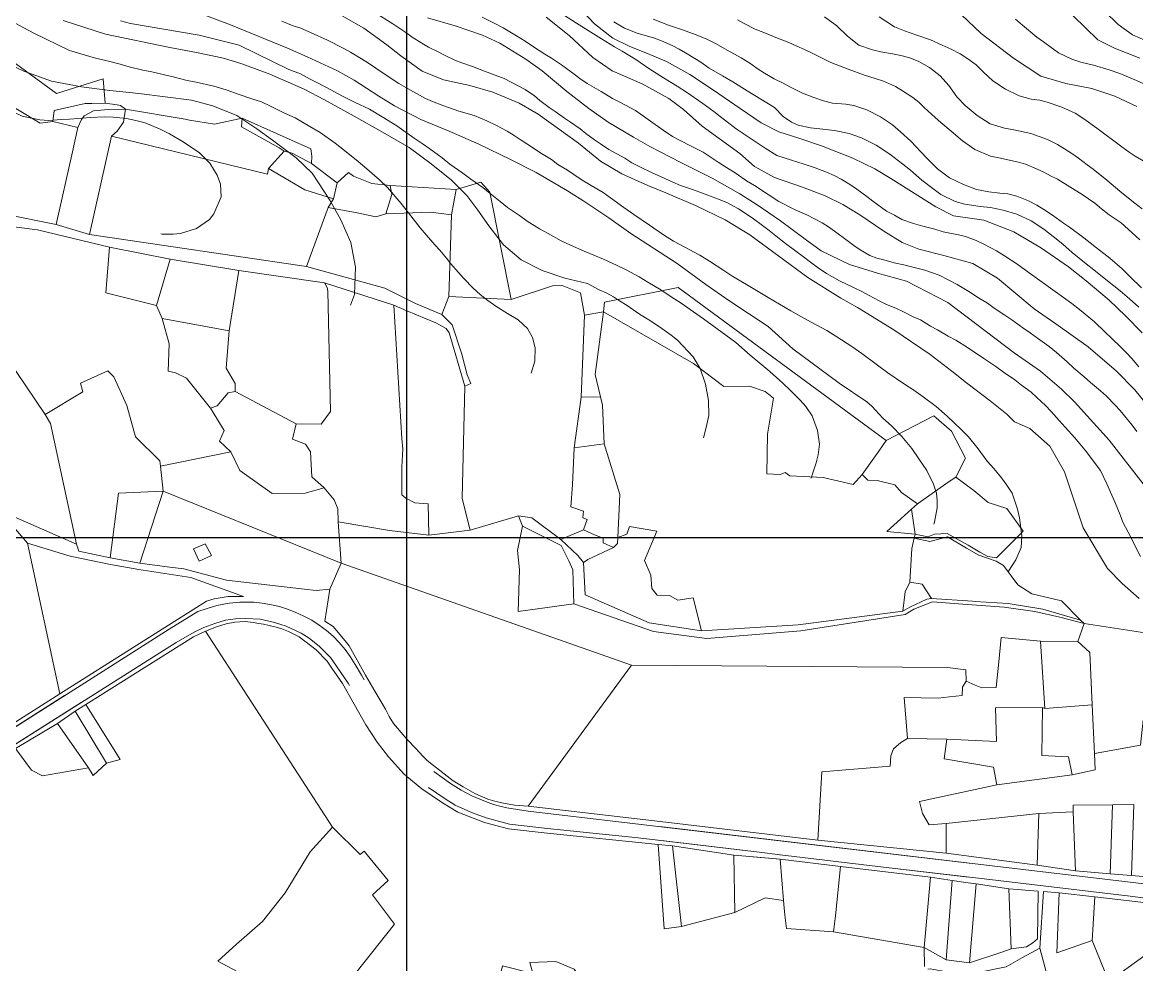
# Model space of a CAD drawing. Header units: metres. Extents: x 548946 to 557077, y 1838800 to 1845419.
# Drawn here: x 552785 to 553408, y 1839761 to 1840288 of the extents above; entities that cross this region are included whole.
import ezdxf

# ---------------------------------------------------------------- set-up
doc = ezdxf.new("R2010")
doc.units = ezdxf.units.M
doc.header["$LTSCALE"] = 28
for name, color, linetype, lineweight in [('1', 7, 'Continuous', 13), ('10', 7, 'Continuous', 13), ('2', 7, 'Continuous', 13), ('22', 7, 'Continuous', 13), ('60', 7, 'Continuous', 25)]:
    doc.layers.add(name, color=color, linetype=linetype, lineweight=lineweight)

msp = doc.modelspace()

# ---------------------------------------------------------------- linework, layer by layer
at = {"layer": '1'}
for points in [[(553242.2, 1840143.03), (553234.44, 1840147.37), (553229.79, 1840150.63), (553226.25, 1840153.23), (553220.86, 1840157.32), (553217.32, 1840159.92), (553211.64, 1840164.24), (553207.96, 1840166.96), (553202.4, 1840171.42), (553198.72, 1840174.13), (553193.61, 1840177.99), (553190.1, 1840180.34), (553185.34, 1840183.45), (553178.83, 1840187.03), (553173.52, 1840189.17), (553169.72, 1840190.58), (553163.62, 1840192.9), (553159.56, 1840194.27), (553152.94, 1840196.53), (553148.58, 1840198.39), (553141.73, 1840201.54), (553137.07, 1840203.63), (553130.08, 1840206.89), (553125.66, 1840209.26), (553121.86, 1840211.84), (553112.87, 1840216.7), (553108.11, 1840219.82), (553104.74, 1840222.05), (553100.06, 1840225.56), (553096.78, 1840228.19), (553091.42, 1840232.02), (553088.05, 1840234.25), (553082.83, 1840237.97), (553079.46, 1840240.2), (553074.36, 1840244.06), (553071.22, 1840246.58), (553066.14, 1840250.18), (553062.14, 1840252.21), (553054.41, 1840256.3), (553047.76, 1840258.82), (553043.42, 1840260.42), (553036.63, 1840263.06), (553030.69, 1840265), (553026.75, 1840266.52), (553021.39, 1840269.18), (553017.39, 1840271.21), (553012.03, 1840273.87), (553008.4, 1840276.07), (553002.84, 1840279.36), (552999.3, 1840281.97), (552992.14, 1840286.77), (552982.64, 1840292.75)], [(553410.95, 1840114.31), (553401.63, 1840123.67), (553392.53, 1840132.53), (553379.54, 1840143.24), (553369.67, 1840151.13), (553354.59, 1840161.61), (553339.2, 1840170.69), (553322.41, 1840177.25), (553305.4, 1840179.55), (553295.64, 1840184.55), (553270.42, 1840200.53), (553261.55, 1840205.77), (553249.21, 1840211.91), (553231.75, 1840218.65), (553218.96, 1840223.05), (553207.81, 1840226.61), (553198.06, 1840231.61), (553186.17, 1840239.49), (553171.42, 1840249.9), (553158.03, 1840258.51), (553145.03, 1840265.88), (553135.79, 1840269.77), (553124.27, 1840274.32), (553115.09, 1840278.87), (553104.74, 1840286.92), (553095.19, 1840297.12)], [(553389.99, 1840293.78), (553397.55, 1840286.55), (553405.59, 1840280.8), (553414.07, 1840277.05), (553418.95, 1840275.25), (553424.14, 1840272.96), (553431.33, 1840269.07), (553438.13, 1840265.26)], [(552968.54, 1840129.64), (552970.62, 1840135.64), (552971.24, 1840151), (552968.68, 1840164.7), (552963, 1840177.41), (552956.86, 1840188.39), (552947.02, 1840203.49), (552938.03, 1840212.07), (552924.9, 1840221.88), (552916.03, 1840228.28), (552904.85, 1840235.59), (552891.54, 1840241.1), (552879.54, 1840244.18), (552850.12, 1840247.9), (552833.99, 1840249.61), (552818.1, 1840251.6), (552801.41, 1840254.92), (552785.91, 1840260.33), (552772.38, 1840266.72), (552761.77, 1840274.74), (552752.25, 1840283.53), (552743.38, 1840289.93)], [(552775.74, 1840290.11), (552791.48, 1840281.57), (552811.42, 1840271.89), (552825.95, 1840267.69), (552831.69, 1840266.37), (552839.71, 1840264.39), (552844.82, 1840262.87), (552852.44, 1840260.98), (552857.35, 1840260.09), (552864.57, 1840258.28), (552869.37, 1840257.25), (552877.13, 1840255.25), (552882.19, 1840254.24), (552892.06, 1840251.95), (552898.91, 1840249.97), (552906.22, 1840247.39), (552913.38, 1840244.93), (552918.64, 1840243.3), (552923.72, 1840240.87), (552931.56, 1840236.92)], [(552807.91, 1840288.7), (552831.55, 1840281.11), (552867.48, 1840273.69), (552882.44, 1840270.82), (552897.42, 1840267.69), (552907.75, 1840264.56), (552923.41, 1840258.79), (552942.6, 1840250.43), (552953.89, 1840244.43), (552970.58, 1840235.28), (552986.34, 1840226.4), (553001.15, 1840217.82), (553013.58, 1840208.58), (553024.81, 1840199.59), (553033.54, 1840190.98), (553039.62, 1840182.84), (553045.79, 1840173.94), (553053.95, 1840163.45), (553063.82, 1840155.09), (553075.51, 1840149.01), (553088.27, 1840144.86), (553100.92, 1840141.82), (553107.46, 1840138.33)], [(553294.48, 1840007.32), (553294.86, 1840008.5), (553296.32, 1840016.46), (553296.39, 1840020.63), (553295.93, 1840024.74), (553294.34, 1840029.77), (553290.52, 1840037.28), (553286.16, 1840043.82), (553282.14, 1840049.62), (553276.58, 1840056.42), (553270.73, 1840062.28), (553265.97, 1840066.57), (553259.85, 1840073.35), (553256.97, 1840075.65), (553241.56, 1840086.11), (553215.71, 1840105.39), (553201.89, 1840117.84), (553179.94, 1840132.37), (553167.03, 1840141.3), (553150.97, 1840152.99), (553125.15, 1840169.68), (553112.89, 1840178.55), (553098.91, 1840187.88), (553089.72, 1840193.59), (553072.26, 1840203.83), (553057.85, 1840211.16), (553040.19, 1840219.69), (553023.58, 1840226.92), (553007.83, 1840233.46), (552992.99, 1840241.13), (552984.37, 1840246.39), (552970.56, 1840255.35), (552961.17, 1840260.53), (552944.23, 1840268.49), (552933.19, 1840273.35), (552901.32, 1840286.26), (552887.93, 1840291.38)], [(552930.07, 1840288.26), (552936.46, 1840285.71), (552940.77, 1840284.36), (552946.51, 1840281.87), (552955.67, 1840277.81), (552964.78, 1840273.09), (552968.51, 1840271.03)], [(553312.64, 1840086.37), (553304.54, 1840092.85), (553292.37, 1840102.12), (553272.18, 1840115.94), (553251.88, 1840128.45), (553242.5, 1840133.62), (553223.99, 1840145.17), (553191.68, 1840168.91), (553177.92, 1840177.36), (553161.23, 1840185.35), (553144.77, 1840192.45), (553134.59, 1840196.63), (553120.15, 1840203.06), (553108.09, 1840210.14), (553095.84, 1840220.18), (553073.32, 1840236.33), (553062.65, 1840242.53), (553047.98, 1840248.67), (553035.13, 1840252.42), (553020.4, 1840255.58), (553008.6, 1840260.35), (552996.63, 1840269), (552988.7, 1840275.11), (552975.87, 1840284.44), (552963.42, 1840291.6)], [(553042.05, 1840290.57), (553048.79, 1840287.28), (553053.75, 1840284.71), (553061.29, 1840280.08), (553066.02, 1840277.22), (553070.79, 1840274.1), (553077.09, 1840269.98), (553080.86, 1840267.67), (553086.34, 1840263.98), (553093.41, 1840258.78), (553096.67, 1840256.4), (553100.75, 1840253.6), (553108.54, 1840249), (553114.82, 1840245.14), (553119.07, 1840243.13), (553127.66, 1840238.36), (553143.29, 1840227.46), (553148.37, 1840223.86), (553158.16, 1840218.83)], [(553077.79, 1840290.53), (553090.58, 1840280.29), (553103.86, 1840268.04), (553114.66, 1840260.56), (553131.53, 1840253.37), (553146.42, 1840245.18), (553154.5, 1840238.95), (553164.99, 1840229.62), (553186.12, 1840214.35), (553194.16, 1840207.22), (553205.34, 1840201.07), (553220.98, 1840195.56), (553233.69, 1840190.75), (553243.67, 1840186.03), (553253.14, 1840180.09), (553266.58, 1840170.96), (553276.74, 1840164.71), (553286.09, 1840160.96), (553300.08, 1840157.46), (553316.26, 1840152.91), (553329.99, 1840144.86), (553350.6, 1840127.69), (553362.63, 1840119.33), (553380.81, 1840106.38), (553396.6, 1840092.8), (553406.73, 1840082.47), (553417.75, 1840068.89)], [(553409.12, 1840095.21), (553405.1, 1840099.84), (553402.14, 1840103.15), (553398.94, 1840106.18), (553393.83, 1840111.21), (553390.21, 1840114.59), (553384.25, 1840120.3), (553375.95, 1840127.19), (553371.67, 1840130.62), (553362.22, 1840137.26), (553352.47, 1840144.37), (553347.67, 1840147.75), (553340.88, 1840152.72), (553334.01, 1840157.3), (553329.41, 1840160.04), (553322.36, 1840163.82), (553318.11, 1840165.82), (553312.15, 1840168.03), (553308.26, 1840169.03), (553299.76, 1840170.69), (553295.05, 1840172.13), (553288.23, 1840173.85), (553283.12, 1840175.36), (553276.64, 1840177.51), (553272.47, 1840179.91), (553268.05, 1840182.29), (553260.29, 1840187.81), (553257.01, 1840190.44), (553251.36, 1840194.5), (553247.96, 1840196.98), (553242.68, 1840200.04), (553238.8, 1840202.22), (553234.44, 1840204.08), (553228.18, 1840206.51), (553221.99, 1840208.43), (553214.86, 1840210.63), (553206.75, 1840213.38), (553200.19, 1840217.47), (553192.34, 1840222.59), (553183.92, 1840228.17), (553180.64, 1840230.8), (553175.96, 1840234.31), (553171.54, 1840237.86), (553165.32, 1840242.37), (553156.3, 1840248.66), (553151.11, 1840252.12), (553143.32, 1840256.73), (553135.22, 1840261.82), (553127.88, 1840266.99), (553120.35, 1840271.63), (553115.93, 1840274), (553108.79, 1840278.55), (553102.8, 1840282.18), (553094.84, 1840287.15), (553087.42, 1840291.93)], [(553205.19, 1840256.23), (553199.8, 1840259.39), (553196.33, 1840261.46), (553191.56, 1840264.82), (553186.71, 1840267.78), (553178.98, 1840272.11), (553172.76, 1840275.69), (553167.68, 1840278.37), (553161.6, 1840280.68), (553154.05, 1840283.47), (553146.12, 1840286.09), (553137.6, 1840289.42)], [(553409.51, 1840166.13), (553403.12, 1840172.19), (553399.09, 1840175.65), (553392.47, 1840180.25), (553388.22, 1840183.43), (553384.49, 1840186.66), (553377.44, 1840191.6), (553363.63, 1840200.1), (553359.66, 1840201.87), (553355.92, 1840203.93), (553351.81, 1840205.82), (553345.79, 1840208.54), (553341.77, 1840209.65), (553335.77, 1840210.94), (553331.78, 1840211.81), (553326.18, 1840213.01), (553317.45, 1840216.73), (553310.54, 1840221.56), (553304.1, 1840226.96), (553298.36, 1840231.8), (553295.19, 1840234.57), (553289.12, 1840240.14), (553286.07, 1840243.06), (553282.79, 1840245.69), (553276.91, 1840249.46), (553273, 1840251.89), (553266.43, 1840254.81), (553261.72, 1840256.24), (553255.79, 1840258.19), (553246.57, 1840261.6), (553236.92, 1840265.35), (553226.48, 1840270.44), (553222.22, 1840272.44), (553217.86, 1840274.3), (553213.46, 1840276.42), (553206.13, 1840279.25), (553201.36, 1840281.2), (553194.68, 1840283.97), (553188.49, 1840287.06), (553184.75, 1840289.12)], [(553233.36, 1840290.78), (553240.26, 1840285.71), (553246.19, 1840280.03), (553252.58, 1840274.9), (553260.25, 1840272.25), (553264.76, 1840271.2), (553271.35, 1840270.11), (553275.98, 1840269.2), (553281.04, 1840267.94), (553286.07, 1840265.78), (553292, 1840262.42), (553298.08, 1840257.78), (553302.82, 1840252.35)], [(553412.77, 1840209.67), (553406.95, 1840212.93), (553403.59, 1840215.16), (553399.62, 1840218.11), (553385.58, 1840228.66), (553378.39, 1840233.72), (553373.49, 1840236.95), (553366.09, 1840240.29), (553357.84, 1840243.16), (553353.71, 1840244.13), (553348.82, 1840244.77), (553342.12, 1840246.63), (553334.55, 1840250.35), (553327.53, 1840255.04), (553322.31, 1840259.92), (553318.09, 1840264.01), (553313.44, 1840267.27), (553309.1, 1840270.04), (553304.14, 1840272.62), (553299.2, 1840274.94), (553292.64, 1840277.85), (553284.39, 1840280.72), (553278.02, 1840283.01), (553272.57, 1840285.27), (553263.98, 1840290.84)], [(553340.13, 1840289.46), (553344.01, 1840286.11), (553352.03, 1840279.45), (553355.71, 1840276.74), (553359.25, 1840274.14), (553364.18, 1840270.65), (553371.6, 1840267.04), (553376.71, 1840265.52), (553383.68, 1840263.69), (553392.41, 1840261.14), (553398.49, 1840259.08), (553407.76, 1840255.16), (553415.84, 1840251.5), (553423.49, 1840247.01), (553429.74, 1840242.23), (553432.76, 1840239.57), (553439.12, 1840233.77), (553445.03, 1840227.4), (553447.59, 1840224.17), (553451.5, 1840219.4), (553454.98, 1840214.97), (553457.17, 1840211.57), (553460.31, 1840206.71), (553464.59, 1840199.77)], [(553372.42, 1840291.35), (553386.07, 1840277.89), (553395.4, 1840273.29), (553409.59, 1840267.64)], [(552968.51, 1840271.03), (552974.51, 1840267.4), (552978.56, 1840264.85), (552982.64, 1840262.05), (552991.2, 1840256.36), (552995.42, 1840253.45), (553001.93, 1840249.87), (553010.37, 1840245.21), (553014.34, 1840243.43), (553020.05, 1840241.2), (553028.98, 1840238.02), (553037.57, 1840235.59), (553044.65, 1840232.73), (553050.02, 1840230.07), (553055.95, 1840226.95), (553059.86, 1840224.52), (553063.8, 1840221.83), (553070.22, 1840217.86), (553074.3, 1840215.05), (553080.72, 1840211.08), (553084.4, 1840208.36), (553089.71, 1840205.04), (553093.22, 1840202.7), (553097.98, 1840199.58), (553106.06, 1840194.75), (553109.68, 1840192.55), (553113.76, 1840189.75), (553121.27, 1840184.2), (553126.89, 1840180.4), (553135.48, 1840174.45), (553143.35, 1840169.07), (553148.94, 1840165.53), (553155.02, 1840162.3), (553163.72, 1840157.66), (553169.18, 1840154.23), (553177.16, 1840149), (553182.21, 1840145.65), (553189.72, 1840141.28), (553201.85, 1840133.9), (553214.63, 1840126.46), (553220.17, 1840123.43), (553225.85, 1840120.29), (553234.69, 1840115.54), (553240.28, 1840111.99), (553248.67, 1840106.67), (553254.32, 1840102.61), (553262.97, 1840096.15), (553268.76, 1840091.98), (553277.49, 1840085.92), (553283.23, 1840082.26), (553288.59, 1840078.43), (553295.81, 1840073.11), (553302, 1840067.68), (553309.99, 1840060.1), (553313.81, 1840056.1), (553319.23, 1840049.42), (553324.27, 1840042.56), (553327.98, 1840038.41), (553332.2, 1840033.16), (553335.25, 1840029.07), (553338.22, 1840024.59), (553341.26, 1840015.82), (553342.32, 1840010.99), (553343.56, 1840000.85), (553343.24, 1839994.32), (553340.24, 1839987.35), (553336.23, 1839981.19), (553336.24, 1839980.57)], [(553410.51, 1840139.45), (553404.26, 1840145.62), (553399.78, 1840149.91), (553392.76, 1840156), (553385.41, 1840161.66), (553378.31, 1840167.35), (553370.28, 1840173.33), (553366.93, 1840175.55), (553360.74, 1840180.04), (553356, 1840183.14), (553352.11, 1840185.56), (553347.31, 1840188.01), (553340.94, 1840190.55), (553335.75, 1840191.91), (553331.43, 1840192.34), (553325.26, 1840193.09), (553318.39, 1840194.4), (553310.98, 1840197.08), (553303.19, 1840200.75), (553296.55, 1840205.85), (553290.59, 1840211.79), (553287.21, 1840215.43), (553281.65, 1840221.29), (553275.89, 1840226.61), (553271.31, 1840230.51), (553264.61, 1840234.94), (553256.95, 1840238.76), (553249.67, 1840241.32), (553245.33, 1840242.01), (553237.88, 1840242.61), (553232.83, 1840243.87), (553227.32, 1840245.72), (553221.1, 1840248.14), (553213.97, 1840251.76), (553210.25, 1840253.81), (553205.19, 1840256.23)], [(553302.82, 1840252.35), (553307.39, 1840246.13), (553311.93, 1840241.32), (553318.63, 1840235.72), (553325.87, 1840231.08), (553333.91, 1840228.6), (553339.19, 1840227.63), (553348.59, 1840225.69), (553358.02, 1840222.32), (553363.65, 1840219.45), (553367.54, 1840217.03), (553371.57, 1840214.5), (553375.23, 1840211.79), (553380.17, 1840208.07), (553383.55, 1840205.59), (553391.22, 1840199.45), (553398.48, 1840193.39), (553406.15, 1840187.24), (553410.83, 1840183.49)], [(552780.38, 1840237.44), (552785.03, 1840235.35), (552794.88, 1840233.31), (552799.74, 1840232.94), (552806.85, 1840233.33), (552811.36, 1840233.7), (552818.47, 1840234.09), (552823.24, 1840234.48), (552830.86, 1840234.93), (552835.83, 1840234.7), (552843.19, 1840233.95), (552848.39, 1840232.83), (552853.73, 1840231.6), (552862.06, 1840227.96), (552867.28, 1840225.42), (552874.93, 1840220.93), (552884.06, 1840214.78), (552889.76, 1840209.04), (552894.01, 1840202.35), (552895.86, 1840197.35), (552896.26, 1840190.24), (552892.11, 1840180.68), (552889.59, 1840177.54), (552882.33, 1840172.58), (552873.42, 1840169.65), (552869.43, 1840169.34), (552863.17, 1840169.43), (552862.38, 1840169.48)], [(552931.56, 1840236.92), (552937.44, 1840234.32), (552945.77, 1840229.51), (552951.48, 1840226.11), (552959.81, 1840220.13), (552965.06, 1840216.16), (552972.77, 1840209.98), (552977.64, 1840205.84), (552984.69, 1840199.72), (552989.2, 1840195.41), (552996.81, 1840186.49), (553002.12, 1840179.66), (553007.42, 1840172.83), (553010.98, 1840168.8), (553015.6, 1840163.46), (553018.4, 1840160.52), (553022.02, 1840155.97), (553024.59, 1840152.74), (553028.75, 1840148), (553031.86, 1840144.57), (553036.99, 1840139.28), (553040.9, 1840135.68), (553045.18, 1840132.25), (553049.69, 1840129.11), (553056.11, 1840125.13), (553062.1, 1840121.5), (553067.32, 1840116.61), (553070.09, 1840111.59), (553071.62, 1840105.9), (553071.53, 1840098.48), (553069.46, 1840091.77)], [(553158.16, 1840218.83), (553165.47, 1840215.08), (553174, 1840209.65), (553178.62, 1840206.64), (553184.07, 1840203.21), (553189.72, 1840199.15), (553194.17, 1840196.52), (553201.87, 1840191.52), (553207.89, 1840187.63), (553217, 1840182.91), (553223.42, 1840180.1), (553232.1, 1840175.73), (553235.6, 1840173.38), (553240.97, 1840169.55), (553244.51, 1840166.95), (553249.76, 1840162.98), (553253.27, 1840160.63), (553258.69, 1840157.46), (553262.63, 1840155.94), (553266.51, 1840154.94), (553272.27, 1840153.36), (553277.73, 1840152.27), (553282.81, 1840151.01), (553289.37, 1840149.26), (553297.48, 1840146.51), (553307.55, 1840141.25), (553314.94, 1840136.73), (553318.59, 1840134.27), (553324.44, 1840130.75), (553328.13, 1840128.04), (553334.15, 1840124.15), (553338.08, 1840121.46), (553344.16, 1840117.06), (553348.24, 1840114.26), (553352.46, 1840111.34), (553358.97, 1840106.59), (553363.11, 1840103.28), (553369.01, 1840098.08), (553372.66, 1840094.45), (553378.4, 1840089.62), (553381.99, 1840086.5), (553387.58, 1840081.78), (553391.03, 1840078.78), (553395.74, 1840073.84), (553398.68, 1840070.78), (553402.73, 1840065.89), (553405.29, 1840062.67), (553407.89, 1840059.18)], [(553409.99, 1839989.31), (553403.04, 1840002.85), (553400.07, 1840008.51), (553398.59, 1840012.51), (553396.06, 1840018.99), (553391.21, 1840029.9), (553387.54, 1840037.3), (553382.49, 1840044.16), (553379.75, 1840047.76), (553373.31, 1840055.5), (553367.83, 1840061.53), (553364.55, 1840065.33), (553360.1, 1840070.3), (553356.88, 1840073.59), (553352.09, 1840078.14), (553348.78, 1840081.02), (553343.53, 1840085), (553339.82, 1840087.97), (553333.49, 1840092.34), (553329.12, 1840095.37), (553322.5, 1840099.98), (553313.26, 1840105.98), (553306.69, 1840110.07), (553302.41, 1840112.33), (553296.56, 1840115.85), (553292.68, 1840118.02), (553286.98, 1840121.43), (553283.01, 1840123.2), (553277.5, 1840125.97), (553273.53, 1840127.75), (553267.66, 1840130.35), (553263.95, 1840132.15), (553258.29, 1840135.04), (553254.56, 1840137.1), (553249.19, 1840139.76), (553242.2, 1840143.03)], [(553107.46, 1840138.33), (553111.71, 1840136.33), (553115.45, 1840134.27), (553118.82, 1840132.04), (553123.13, 1840129.52), (553130.03, 1840124.69), (553135.2, 1840121.49), (553138.85, 1840119.03), (553142.36, 1840116.68), (553147.58, 1840112.97), (553151.14, 1840110.11), (553159.96, 1840100.93), (553163.81, 1840094.34), (553166.85, 1840085.57), (553168.5, 1840076.51), (553168.78, 1840068.09), (553167.31, 1840061.3), (553165.69, 1840055.66)], [(553409.28, 1839965.92), (553399.73, 1839974.2), (553391.57, 1839982.63), (553377.95, 1840005.26), (553372.61, 1840021.58), (553367.43, 1840036.52), (553359.31, 1840050.94), (553348.03, 1840060.83), (553339.47, 1840064.45), (553335.19, 1840068.8), (553325.95, 1840076.19), (553312.64, 1840086.37)]]:
    msp.add_lwpolyline(points, dxfattribs=at)
at = {"layer": '10'}
for p, q in [((552766.27, 1840275.5), (552804.09, 1840247.96)), ((552802.06, 1840232.34), (552802.78, 1840238.38)), ((552802.06, 1840232.34), (552816.06, 1840229)), ((552822.63, 1840169.19), (552834.93, 1840224.03)), ((552931.46, 1840215.69), (552922.62, 1840206.01)), ((553027.43, 1840194.33), (552990.61, 1840196.55)), ((553024.81, 1840180.08), (553027.43, 1840194.33)), ((552955.89, 1840184.17), (552958.99, 1840189.11)), ((552774.26, 1840180.75), (552803.94, 1840174.7)), ((552943.86, 1840151.25), (552955.89, 1840184.17)), ((553024.81, 1840180.08), (553023.38, 1840134.59)), ((552803.94, 1840174.7), (552822.63, 1840169.19)), ((552822.63, 1840169.19), (552943.86, 1840151.25)), ((552833.81, 1840162.07), (552867.62, 1840155.31)), ((552867.62, 1840155.31), (552860.1, 1840129.55)), ((552867.62, 1840155.31), (552906.02, 1840149.11)), ((552906.02, 1840149.11), (552900.67, 1840115.38)), ((552906.02, 1840149.11), (552953.93, 1840142.1)), ((552953.93, 1840142.1), (552992.64, 1840129.66)), ((553019.5, 1840124.54), (553023.38, 1840134.59)), ((553023.38, 1840134.59), (553058.29, 1840132.95)), ((552992.64, 1840129.66), (553000, 1840126.56)), ((553099.29, 1840124.14), (553109.77, 1840126.07)), ((552904.02, 1840081.51), (552938.04, 1840063.46)), ((553097.34, 1840078.33), (553093.53, 1840049.98)), ((553108.12, 1840078.51), (553097.34, 1840078.33)), ((553110.26, 1840052.25), (553093.53, 1840049.98)), ((552901.6, 1840047.79), (552862.33, 1840039.8)), ((552862.33, 1840039.8), (552863.8, 1840025.77)), ((552863.8, 1840025.77), (552850.64, 1839985.54)), ((553035.31, 1840003.96), (553062.33, 1840011.95)), ((553062.33, 1840011.95), (553069.79, 1840010.9)), ((553064.5, 1840006.31), (553062.33, 1840011.95)), ((552780.95, 1840011.24), (552815.24, 1839996.12)), ((552963.22, 1839985.64), (552961.64, 1840008.76)), ((553069.79, 1840010.9), (553085.93, 1839998.86)), ((553012.27, 1840001.26), (553035.31, 1840003.96)), ((553098.75, 1840004.17), (553085.93, 1839998.86)), ((553283.49, 1839999.61), (553283.99, 1840001.69)), ((552787.88, 1839996.7), (552806.05, 1839912.62)), ((552834.15, 1839988.48), (552850.64, 1839985.54)), ((552850.64, 1839985.54), (552865.95, 1839983.61)), ((552956.98, 1839971), (552963.22, 1839985.64)), ((552956.98, 1839971), (552954.2, 1839953.15)), ((553374.98, 1839941.8), (553378.55, 1839951.96)), ((553376.4, 1839953.78), (553378.55, 1839951.96)), ((552887.46, 1839947.65), (552958.31, 1839838.06)), ((553374.98, 1839941.8), (553354.15, 1839941.94)), ((553354.15, 1839941.94), (553356.44, 1839904.31)), ((553067.81, 1839849.83), (553125.49, 1839928.68)), ((552814.52, 1839902.89), (552820.63, 1839906.71)), ((553356.44, 1839904.31), (553383.05, 1839906.47)), ((553383.05, 1839906.47), (553384.22, 1839879.23)), ((552804.65, 1839895.95), (552814.52, 1839902.89)), ((552814.52, 1839902.89), (552832.15, 1839873.88)), ((553355.25, 1839904.96), (553356.44, 1839904.31)), ((552781.15, 1839882.03), (552804.65, 1839895.95)), ((552804.65, 1839895.95), (552822.05, 1839871.16)), ((553301.69, 1839887.3), (553279.68, 1839887.71)), ((553371.87, 1839867.26), (553329.65, 1839861.83)), ((553394.41, 1839850.61), (553393.04, 1839812)), ((553353.06, 1839845.74), (553352.15, 1839816.79)), ((553301.28, 1839840.08), (553301.4, 1839823.62)), ((553148.46, 1839827.6), (553153.44, 1839782.57)), ((553182.6, 1839822.44), (553183.22, 1839790.52)), ((553193.33, 1839821.51), (553191.68, 1839821.65)), ((553208.67, 1839820.17), (553193.33, 1839821.51)), ((553208.67, 1839820.17), (553210.48, 1839797.09)), ((553373.67, 1839813.63), (553393.04, 1839812)), ((553292.6, 1839810.16), (553289.07, 1839770.82)), ((553304.67, 1839808.33), (553292.6, 1839810.16)), ((553304.67, 1839808.33), (553301.43, 1839763.99)), ((553313.65, 1839807.06), (553304.67, 1839808.33)), ((553318.18, 1839806.42), (553314.38, 1839762.33)), ((553336.42, 1839803.69), (553337.78, 1839770.13)), ((553355.7, 1839802.09), (553353.79, 1839770.52)), ((553384.41, 1839799.2), (553383.05, 1839774.85)), ((553183.22, 1839790.52), (553153.44, 1839782.57)), ((553289.07, 1839770.82), (553238.4, 1839779.55)), ((553289.07, 1839770.82), (553289.34, 1839760.21)), ((553337.78, 1839770.13), (553332.48, 1839768.36)), ((553353.79, 1839770.52), (553366.32, 1839723.79)), ((553383.05, 1839774.85), (553392.33, 1839751.96)), ((553332.48, 1839768.36), (553314.38, 1839762.33))]:
    msp.add_line(p, q, dxfattribs=at)
for points in [[(552735.24, 1840267.22), (552794.95, 1840231.46), (552802.06, 1840232.34)], [(552804.09, 1840247.96), (552830.23, 1840256.12), (552831.38, 1840242.49)], [(552831.38, 1840242.49), (552823.9, 1840242.33), (552820.12, 1840242.38), (552802.78, 1840238.38)], [(552831.38, 1840242.49), (552838.05, 1840241.68), (552839.84, 1840241.24), (552842.73, 1840239.2)], [(552816.06, 1840229), (552818.1, 1840233.5), (552819.56, 1840235.39), (552824.79, 1840238.25), (552832.97, 1840238.93), (552842.73, 1840239.2)], [(552842.73, 1840239.2), (552841.5, 1840231.94), (552837.97, 1840226.99), (552834.93, 1840224.03)], [(552842.73, 1840239.2), (552876.09, 1840233.66), (552878.53, 1840233.04), (552892.4, 1840230.88), (552907.89, 1840234.14)], [(552907.89, 1840234.14), (552907.52, 1840229.25), (552928.55, 1840217.6), (552931.46, 1840215.69)], [(552946.68, 1840208.89), (552946.93, 1840212.87), (552946.23, 1840217.12), (552907.89, 1840234.14)], [(552816.06, 1840229), (552813.14, 1840215.34), (552803.94, 1840174.7)], [(552922.62, 1840206.01), (552922.11, 1840202.89), (552834.93, 1840224.03)], [(552931.46, 1840215.69), (552935.92, 1840214.61), (552946.68, 1840208.89)], [(552958.99, 1840189.11), (552943.01, 1840194.06), (552922.62, 1840206.01)], [(552958.99, 1840189.11), (552960.95, 1840198.01), (552946.68, 1840208.89)], [(552990.61, 1840196.55), (552980.38, 1840197.58), (552970.08, 1840201.83), (552967.32, 1840203.83), (552960.95, 1840198.01)], [(552988.11, 1840180.78), (552991.48, 1840191.53), (552990.61, 1840196.55)], [(553058.29, 1840132.95), (553046.31, 1840192.74), (553041.29, 1840198.5), (553027.43, 1840194.33)], [(552955.89, 1840184.17), (552972.2, 1840181.32), (552982.54, 1840178.98), (552988.11, 1840180.78)], [(552988.11, 1840180.78), (553013.34, 1840181.64), (553024.81, 1840180.08)], [(552761.06, 1840175.97), (552793.5, 1840171.84), (552833.81, 1840162.07)], [(552860.1, 1840129.55), (552831.68, 1840136.53), (552833.81, 1840162.07)], [(552760.95, 1840151.95), (552771.03, 1840108.03), (552797.89, 1840068.65)], [(552943.86, 1840151.25), (552987.63, 1840139.29), (553000, 1840133.06)], [(552953.93, 1840142.1), (552955.33, 1840139.61), (552955.77, 1840137.56), (552957.29, 1840070.28), (552952.01, 1840063.26), (552938.04, 1840063.46)], [(553058.29, 1840132.95), (553081.41, 1840140.49), (553086.67, 1840140.7), (553097.03, 1840136.66), (553099.29, 1840124.14), (553097.34, 1840078.33)], [(553109.77, 1840126.07), (553110.32, 1840131.36), (553151.6, 1840139.5), (553267.89, 1840054.16)], [(553000, 1840133.06), (553004.82, 1840130.63), (553019.5, 1840124.54)], [(552900.67, 1840115.38), (552863.12, 1840122.27), (552860.1, 1840129.55)], [(552992.64, 1840129.66), (552997.19, 1840055.23), (552997.76, 1840049.23), (552997.06, 1840039.19), (552997.2, 1840023.82), (552999.38, 1840021.87), (553004.46, 1840019.24), (553011.95, 1840018.64), (553012.27, 1840001.26)], [(553000, 1840126.56), (553016.07, 1840119.78), (553018.23, 1840118.79)], [(553019.5, 1840124.54), (553025.22, 1840118.7), (553030.77, 1840102.34), (553033.7, 1840090.85), (553035.7, 1840085.97), (553032.29, 1840084.46)], [(553109.77, 1840126.07), (553105.25, 1840091.05), (553108.12, 1840078.51)], [(553254.36, 1840035.03), (553249.31, 1840029.57), (553232.7, 1840033.43), (553213.93, 1840034.31), (553211.47, 1840036.19), (553208.65, 1840035.09), (553201.2, 1840035.48), (553201.5, 1840057.57), (553204.77, 1840077.84), (553200.19, 1840081.44), (553191.37, 1840084.38), (553177.06, 1840084.24), (553160.12, 1840097.18), (553109.77, 1840126.07)], [(552863.12, 1840122.27), (552867.03, 1840108.01), (552866.51, 1840092.92), (552870.63, 1840091.98), (552876.72, 1840088.88), (552890.23, 1840072.13)], [(553018.23, 1840118.79), (553021.98, 1840116.76), (553023.67, 1840114.28), (553032.29, 1840084.46)], [(552900.67, 1840115.38), (552900.55, 1840113.04), (552899.04, 1840094.48), (552903.92, 1840086.03), (552904.02, 1840081.51)], [(552797.89, 1840068.65), (552818.86, 1840081.3), (552817.52, 1840086.19), (552832.9, 1840093.03), (552836.26, 1840089.71), (552843.54, 1840073.64), (552848.31, 1840056.24), (552861.81, 1840042.68), (552862.33, 1840039.8)], [(552890.23, 1840072.13), (552893.93, 1840073.51), (552900.17, 1840080.66), (552904.02, 1840081.51)], [(553032.29, 1840084.46), (553030.8, 1840021.74), (553035.31, 1840003.96)], [(553108.12, 1840078.51), (553109.32, 1840073.79), (553110.26, 1840052.25)], [(552797.89, 1840068.65), (552800.77, 1840063.52), (552815.24, 1839996.12)], [(552890.23, 1840072.13), (552897.89, 1840059.76), (552895.15, 1840053.79), (552901.6, 1840047.79)], [(553306.72, 1840033.57), (553312.09, 1840044.14), (553304.25, 1840059.3), (553294.39, 1840067.96), (553267.89, 1840054.16)], [(552938.04, 1840063.46), (552935.97, 1840054.79), (552943.24, 1840052.12), (552946.05, 1840047.86), (552946.9, 1840033.8), (552953.74, 1840027.67)], [(553093.53, 1840049.98), (553092.58, 1840029.31), (553091.6, 1840017.03), (553098.65, 1840014.64), (553098.31, 1840010.95), (553100.76, 1840010.05), (553098.75, 1840004.17)], [(553110.26, 1840052.25), (553118.93, 1840023.98), (553117.91, 1839999.86)], [(553267.89, 1840054.16), (553263.67, 1840048.2), (553254.36, 1840035.03)], [(552901.6, 1840047.79), (552906.68, 1840037.32), (552924.6, 1840024.41), (552943.19, 1840024.64), (552953.74, 1840027.67)], [(553285.38, 1840018.63), (553276.42, 1840025.09), (553272.7, 1840029.26), (553262.73, 1840031.7), (553257.54, 1840031.92), (553254.36, 1840035.03)], [(553306.72, 1840033.57), (553303.07, 1840031.17), (553285.38, 1840018.63), (553281.94, 1840015.74)], [(553306.72, 1840033.57), (553316.9, 1840026.15), (553324.91, 1840019.46), (553335.27, 1840016.03), (553344.43, 1840003.37), (553329.51, 1839988.48), (553324.66, 1839989.34), (553320.13, 1839991.79), (553313.65, 1839995.62), (553302.01, 1840002.1), (553294.9, 1840001.8), (553291.17, 1840000.28), (553283.99, 1840001.69)], [(552834.15, 1839988.48), (552838.82, 1840024.71), (552863.8, 1840025.77)], [(553125.49, 1839928.68), (552963.22, 1839985.64), (552863.8, 1840025.77)], [(552953.74, 1840027.67), (552959.28, 1840021.02), (552961.39, 1840015.84), (552961.64, 1840008.76)], [(552787.88, 1839996.7), (552778.54, 1840007.6), (552768.54, 1840005.15), (552746.94, 1840005.47), (552718.24, 1839994.28), (552680.53, 1839979.15), (552687.9, 1839960.67), (552694.07, 1839949.29), (552701.43, 1839936.82), (552711.92, 1839915.3), (552714.89, 1839910.06), (552721.85, 1839900.21), (552717.41, 1839896.14)], [(552961.64, 1840008.76), (552990.19, 1840003.76), (553012.27, 1840001.26)], [(553064.5, 1840006.31), (553061.78, 1839992.73), (553062.91, 1839981.81), (553062.17, 1839958.59), (553093.32, 1839962.88)], [(553064.5, 1840006.31), (553086.13, 1839995.39), (553090.47, 1839986.8), (553092.66, 1839981.88), (553093.32, 1839962.88)], [(553117.91, 1839999.86), (553122.83, 1840001.77), (553124.31, 1840005.99), (553139.67, 1840003.52), (553132.78, 1839987.01), (553136.26, 1839978.85), (553136.85, 1839971.34), (553139.92, 1839967.61), (553146.79, 1839967.49), (553151.31, 1839964.96), (553159.93, 1839966.15), (553164.56, 1839947.85)], [(553098.75, 1840004.17), (553104.79, 1840001.36), (553109.63, 1839999.59), (553109.59, 1839997.02), (553115.53, 1839994.35)], [(553115.53, 1839994.35), (553117.62, 1839996.55), (553117.91, 1839999.86)], [(553283.49, 1839999.61), (553282.2, 1839993.77), (553280.99, 1839974.95)], [(553376.4, 1839953.78), (553365.89, 1839964.61), (553349.24, 1839968.43), (553341.37, 1839973.44), (553333.46, 1839984.2), (553329.32, 1839986.71), (553319.64, 1839990.09), (553312.75, 1839993.94), (553302.16, 1840000.28), (553292.22, 1839997.6), (553283.49, 1839999.61)], [(552787.88, 1839996.7), (552811.73, 1839989.49), (552834.26, 1839984.82), (552850.22, 1839982.09), (552879.15, 1839977.53), (552908.74, 1839966.94)], [(552815.24, 1839996.12), (552816.7, 1839992.3), (552834.15, 1839988.48)], [(553085.93, 1839998.86), (553095.54, 1839989.87), (553098.61, 1839985.93)], [(553098.61, 1839985.93), (553101.03, 1839987.71), (553115.53, 1839994.35)], [(552865.95, 1839983.61), (552875.34, 1839982.42), (552887.19, 1839979.32)], [(553098.61, 1839985.93), (553099.6, 1839967.85), (553135.31, 1839952.3), (553164.56, 1839947.85)], [(552887.19, 1839979.32), (552899.23, 1839976.17), (552942.7, 1839971.03), (552949.36, 1839970.34), (552956.98, 1839971)], [(553277.23, 1839958.79), (553278.49, 1839969.54), (553280.99, 1839974.95)], [(553280.99, 1839974.95), (553288.04, 1839973.8), (553293.14, 1839965.79)], [(552806.05, 1839912.62), (552888.02, 1839964.34), (552892.28, 1839965.69), (552900.08, 1839966.91), (552908.74, 1839966.94)], [(553093.32, 1839962.88), (553137.87, 1839947.32), (553167.53, 1839943.43), (553220.06, 1839947.81), (553278.41, 1839956.91), (553283.34, 1839959.9), (553293.81, 1839964.04), (553310.61, 1839962.74), (553333.84, 1839960.96), (553350.94, 1839958.66), (553364.82, 1839955.32), (553378.55, 1839951.96)], [(553293.14, 1839965.79), (553290.47, 1839965.52), (553281.07, 1839961.01), (553277.23, 1839958.79)], [(553317.58, 1839964.25), (553316.02, 1839964.35), (553293.14, 1839965.79)], [(553376.4, 1839953.78), (553355.41, 1839959.92), (553335.97, 1839963.09), (553317.58, 1839964.25)], [(553277.23, 1839958.79), (553218.6, 1839951.21), (553164.56, 1839947.85)], [(553000, 1839866.34), (552998.19, 1839867.84), (552989.63, 1839877.39), (552983.28, 1839885.58), (552977.08, 1839895.18), (552963.95, 1839918.35), (552958.08, 1839926.89), (552955.36, 1839930.76), (552949.19, 1839937.11), (552939.81, 1839944.35), (552933.86, 1839947.37), (552930.05, 1839948.81), (552926.89, 1839949.8), (552923.09, 1839950.78), (552919.89, 1839951.43), (552917.23, 1839951.86), (552914.07, 1839952.47), (552909.52, 1839952.95), (552903.85, 1839952.58), (552898.94, 1839951.73), (552893.56, 1839950.03), (552887.46, 1839947.65)], [(552954.2, 1839953.15), (552958.69, 1839950.16), (552961.7, 1839946.57), (552966.31, 1839941.22)], [(553378.55, 1839951.96), (553414.74, 1839946.31), (553440.64, 1839940.89)], [(552820.63, 1839906.71), (552880.77, 1839944.36), (552887.46, 1839947.65)], [(553312.46, 1839919.61), (553317.57, 1839917.42), (553321.28, 1839915.85), (553329.23, 1839916.11), (553330.71, 1839930.38), (553332.05, 1839943.98), (553354.15, 1839941.94)], [(552982.06, 1839914.02), (552976.87, 1839923.07), (552967.69, 1839939.38), (552966.31, 1839941.22)], [(553383.05, 1839906.47), (553381.65, 1839935.75), (553374.98, 1839941.8)], [(553312.46, 1839919.61), (553312.43, 1839925.92), (553302.06, 1839927.25), (553125.49, 1839928.68)], [(553312.46, 1839919.61), (553310.53, 1839916.28), (553310.31, 1839911.67), (553303.25, 1839910.88), (553296.88, 1839910.22), (553277.83, 1839910.61), (553279.68, 1839887.71)], [(552733.32, 1839865.75), (552750.45, 1839877.55), (552753.1, 1839878.99), (552806.05, 1839912.62)], [(553000, 1839887.34), (552998.94, 1839888.46), (552992.42, 1839895.99), (552990.02, 1839899.97), (552987.97, 1839904.03), (552982.06, 1839914.02)], [(552832.15, 1839873.88), (552839.79, 1839875.94), (552820.63, 1839906.71)], [(553355.25, 1839904.96), (553328.9, 1839904.77), (553329.51, 1839885.94), (553301.69, 1839887.3)], [(553371.87, 1839867.26), (553369.65, 1839877.42), (553354.91, 1839878.09), (553355.25, 1839904.96)], [(553414.49, 1839897.53), (553411.43, 1839897.95), (553409.9, 1839883.95), (553384.22, 1839879.23)], [(553000, 1839887.34), (553005.11, 1839881.92), (553008.96, 1839877.83), (553011.09, 1839875.59), (553013.15, 1839873.83), (553025.82, 1839863.97), (553031.41, 1839860.56), (553037.94, 1839856.99), (553045.13, 1839853.79), (553049.17, 1839852.56), (553053.05, 1839851.68), (553060.16, 1839850.46), (553067.81, 1839849.83)], [(553279.68, 1839887.71), (553276.02, 1839885.36), (553271.91, 1839881.93), (553270.45, 1839877.88), (553270.14, 1839872.14), (553231.96, 1839869.08), (553229.55, 1839830.86)], [(553329.65, 1839861.83), (553327.76, 1839871.62), (553300.23, 1839876.3), (553301.69, 1839887.3)], [(552822.05, 1839871.16), (552796.38, 1839866.85), (552790.26, 1839869.85), (552781.15, 1839882.03)], [(553384.22, 1839879.23), (553384.58, 1839870.22), (553371.87, 1839867.26)], [(552822.05, 1839871.16), (552824.72, 1839866.89), (552832.15, 1839873.88)], [(553140.4, 1839828.5), (553078.3, 1839834.7), (553056.8, 1839837.16), (553043.26, 1839840.76), (553028.36, 1839846.42), (553019.82, 1839851.62), (553008.36, 1839859.43), (553000, 1839866.34)], [(553301.28, 1839840.08), (553291.78, 1839839.4), (553288.18, 1839845.77), (553286.53, 1839852.45), (553329.65, 1839861.83)], [(553067.81, 1839849.83), (553141.57, 1839841.18), (553229.55, 1839830.86), (553301.4, 1839823.62)], [(553372.29, 1839846.67), (553372.36, 1839850.35), (553394.41, 1839850.61)], [(553404.86, 1839811.01), (553406.31, 1839850.75), (553394.41, 1839850.61)], [(553373.67, 1839813.63), (553372.29, 1839846.67), (553353.06, 1839845.74), (553301.28, 1839840.08)], [(552958.31, 1839838.06), (552946, 1839824.3), (552931.86, 1839801.34), (552919.31, 1839785.36), (552904.74, 1839772.71), (552894.27, 1839763.29), (552927.16, 1839745.75), (552945.85, 1839724.52)], [(552958.31, 1839838.06), (552973.77, 1839822.87), (552976.12, 1839824.74), (552989.54, 1839808.35), (552980.72, 1839800.27), (552993.11, 1839783.99), (552945.85, 1839724.52)], [(553182.6, 1839822.44), (553148.46, 1839827.6), (553140.4, 1839828.5)], [(553140.4, 1839828.5), (553143.67, 1839781.25), (553153.44, 1839782.57)], [(553208.67, 1839820.17), (553191.68, 1839821.65), (553182.6, 1839822.44)], [(553292.6, 1839810.16), (553242.29, 1839816.16), (553208.67, 1839820.17)], [(553301.4, 1839823.62), (553352.15, 1839816.79), (553373.67, 1839813.63)], [(553238.4, 1839779.55), (553239.48, 1839788.56), (553242.29, 1839816.16)], [(553352.87, 1839802.39), (553336.42, 1839803.69), (553318.18, 1839806.42), (553313.65, 1839807.06)], [(553393.04, 1839812), (553404.86, 1839811.01), (553433.02, 1839808.65)], [(553352.87, 1839802.39), (553352.34, 1839775.69), (553349.84, 1839773.42), (553346.22, 1839771.17), (553337.78, 1839770.13)], [(553473.53, 1839785.97), (553457.11, 1839789.23), (553446.13, 1839791.08), (553427.2, 1839793.26), (553415.01, 1839795.57), (553384.41, 1839799.2), (553364.49, 1839801.36), (553355.7, 1839802.09)], [(553364.49, 1839801.36), (553363.15, 1839767.84), (553383.05, 1839774.85)], [(553210.48, 1839797.09), (553200.17, 1839798.54), (553183.22, 1839790.52)], [(553238.4, 1839779.55), (553212.16, 1839781.53), (553211.15, 1839788.88), (553210.48, 1839797.09)], [(553314.38, 1839762.33), (553301.43, 1839763.99), (553289.07, 1839770.82)], [(553291.09, 1839758.85), (553292.47, 1839758.92), (553306.83, 1839756.41), (553319.3, 1839756.84), (553334.92, 1839760.04), (553343.98, 1839765.38), (553353.79, 1839770.52)], [(553118.55, 1839720.67), (553104.73, 1839722.13), (553100.77, 1839753.48), (553095.26, 1839756.2), (553093.38, 1839758.73), (553083.26, 1839763.13), (553068.73, 1839762.47), (553070.35, 1839756.32), (553053.39, 1839760.63), (553051.79, 1839753.73), (553035.18, 1839732.19), (553034.01, 1839724.65)], [(553422.63, 1839764.78), (553411.79, 1839765.97), (553392.33, 1839751.96)]]:
    msp.add_lwpolyline(points, dxfattribs=at)
for points in [[(553283.99, 1840001.69), (553268.2, 1840003.2), (553281.94, 1840015.74)], [(552883.96, 1839986.65), (552890.72, 1839989.84), (552887.3, 1839996.37), (552880.66, 1839993.5)]]:
    msp.add_lwpolyline(points, close=True, dxfattribs=at)
at = {"layer": '2'}
for points in [[(553225.99, 1840033.03), (553227.19, 1840037.2), (553228.65, 1840041.65), (553229.86, 1840046.08), (553230.63, 1840052.01), (553229.53, 1840059.7), (553226.42, 1840067.81), (553222.97, 1840073.15), (553219.72, 1840076.69), (553214.44, 1840082.09), (553210.11, 1840086.04), (553202.75, 1840092.64), (553197.3, 1840097.24), (553191.85, 1840101.85), (553183.81, 1840108.76), (553178.27, 1840112.97), (553165.69, 1840122.11), (553158.36, 1840127.29), (553153.85, 1840130.43), (553146.57, 1840135.1), (553141.81, 1840138.21), (553134.7, 1840142.5), (553129.82, 1840145.48), (553122.49, 1840149.48), (553117.55, 1840151.8), (553109.87, 1840155.37), (553104.42, 1840157.63), (553099.11, 1840159.78), (553091.32, 1840163.22), (553086.24, 1840165.65), (553078.91, 1840169.65), (553074.06, 1840172.37), (553067.21, 1840176.69), (553062.84, 1840179.72), (553056.23, 1840184.32), (553052.09, 1840187.64), (553046.53, 1840192.1), (553042.39, 1840195.41), (553035.77, 1840200.02), (553031.23, 1840203.42), (553024.04, 1840208.48), (553019.62, 1840212.02), (553012.83, 1840217), (553008.46, 1840220.03), (553004.1, 1840223.06), (552998.19, 1840227.09), (552994.37, 1840229.92), (552986.15, 1840234.87), (552979.05, 1840239.16), (552971.08, 1840242.96), (552964.06, 1840246.48), (552954.68, 1840251.43), (552949.28, 1840254.35), (552945.57, 1840256.15), (552940.58, 1840258.98), (552934.07, 1840261.39), (552906.28, 1840274.96), (552883.97, 1840280.55), (552845.41, 1840287), (552839.91, 1840288.6)], [(553011.5, 1840290.21), (553027.03, 1840285.72), (553042.24, 1840280.54), (553051.93, 1840276.05), (553066.52, 1840267.18), (553075.53, 1840260.67), (553089.38, 1840249.12), (553101.58, 1840239.6), (553112.53, 1840232.01), (553126.54, 1840223.59), (553135.67, 1840218.39), (553153.13, 1840209.32), (553170.67, 1840200.64), (553186.03, 1840191.86), (553195.64, 1840185.8), (553208.8, 1840176.9), (553222.65, 1840166.52), (553231.52, 1840160.13), (553247.27, 1840152.42), (553262.97, 1840147.56), (553279.26, 1840143.15), (553302.35, 1840131.25), (553339.37, 1840103.16), (553354.12, 1840092.84), (553365.8, 1840082.86), (553373.12, 1840075.74), (553383.75, 1840064.06), (553392.42, 1840054.27), (553414, 1840026.54)], [(553408.96, 1840128.62), (553403.76, 1840133.25), (553398.6, 1840137.62), (553391.61, 1840143.22), (553384.76, 1840148.71), (553378.63, 1840153.63), (553371.78, 1840159.12), (553366.59, 1840163.75), (553361.17, 1840168.09), (553356.03, 1840172.21), (553348.9, 1840176.76), (553340.94, 1840180.56), (553333.15, 1840182.82), (553326.1, 1840184.26), (553320.44, 1840184.81), (553311.85, 1840186.07), (553306.34, 1840187.68), (553298.38, 1840191.48), (553293.84, 1840194.88), (553287.74, 1840199.54), (553281.4, 1840205.09), (553277.12, 1840208.52), (553269.88, 1840214.09), (553262.17, 1840219.1), (553254.04, 1840223.27), (553247.16, 1840225.51), (553238.91, 1840227.2), (553230.75, 1840228.12), (553225.47, 1840228.84), (553218.67, 1840230.3), (553214.85, 1840231.96), (553210.34, 1840235.11), (553205.49, 1840240.17), (553190.17, 1840249.4), (553182.21, 1840254.38), (553176.36, 1840257.9), (553168.99, 1840262.16), (553164.34, 1840265.42), (553160.86, 1840267.5), (553155.7, 1840270.71), (553152.22, 1840272.79), (553148.22, 1840274.83), (553142.34, 1840277.43), (553138.29, 1840278.8), (553128.61, 1840281.64), (553121.53, 1840284.5), (553115.68, 1840288.02)], [(553408.01, 1840240.68), (553395.55, 1840246.52), (553382.75, 1840250.74), (553368.16, 1840253.52), (553354.32, 1840257.62), (553338.96, 1840267.69), (553321.01, 1840281.54), (553309.89, 1840291.84)]]:
    msp.add_lwpolyline(points, dxfattribs=at)
at = {"layer": '22'}
for p, q in [((552900.66, 1839963.27), (552906.64, 1839963.72)), ((552940.88, 1839946.47), (552945.31, 1839943.64)), ((552945.31, 1839943.64), (552951.2, 1839939.09)), ((552967.21, 1839918.47), (552967.94, 1839917.18)), ((553012.04, 1839860.29), (553021.33, 1839853.96)), ((553141.31, 1839838.38), (553444.65, 1839802.55)), ((553140.61, 1839830.77), (553187.46, 1839825.22))]:
    msp.add_line(p, q, dxfattribs=at)
for points in [[(552867.06, 1839948.8), (552883.15, 1839958.49), (552888.44, 1839960.3), (552893.78, 1839961.97), (552900.66, 1839963.27), (552906.64, 1839963.72), (552910.2, 1839963.85)], [(552867.06, 1839948.8), (552883.15, 1839958.49), (552888.44, 1839960.3), (552893.78, 1839961.97), (552900.66, 1839963.27)], [(552906.64, 1839963.72), (552910.2, 1839963.85), (552914.46, 1839963.7), (552919.17, 1839963.19), (552924.27, 1839962.31), (552928.76, 1839961.34), (552933.27, 1839959.94), (552937.55, 1839958.25), (552942.43, 1839955.98), (552946.93, 1839953.65), (552951.02, 1839951.01), (552955.13, 1839947.9), (552958.78, 1839944.71), (552962.18, 1839941.26), (552965.47, 1839937.33), (552968.21, 1839933.52)], [(552871.05, 1839941.32), (552881.07, 1839947.04), (552886.51, 1839949.55)], [(552886.51, 1839949.55), (552892.59, 1839951.89), (552898.59, 1839953.74)], [(552909.52, 1839954.6), (552904.11, 1839954.48), (552898.59, 1839953.74)], [(552925.2, 1839952.57), (552917.95, 1839954.25), (552909.52, 1839954.6)], [(552940.88, 1839946.47), (552932.5, 1839950.32), (552929.05, 1839951.58), (552925.2, 1839952.57)], [(552634.63, 1839840.45), (552646.62, 1839838.27), (552658.65, 1839837.31), (552663.92, 1839836.98), (552667.51, 1839836.97), (552675.48, 1839837.42), (552678.28, 1839837.93), (552689.11, 1839840.63), (552698.41, 1839844.04), (552709.94, 1839849.58), (552721.97, 1839856.62), (552867.06, 1839948.8)], [(552634.63, 1839840.45), (552646.62, 1839838.27), (552658.65, 1839837.31), (552663.92, 1839836.98), (552667.51, 1839836.97), (552675.48, 1839837.42), (552678.28, 1839837.93), (552689.11, 1839840.63), (552698.41, 1839844.04), (552709.94, 1839849.58), (552721.97, 1839856.62), (552867.06, 1839948.8)], [(552871.05, 1839941.32), (552726.35, 1839849.89), (552713.29, 1839842.08), (552702.98, 1839836.66), (552691.04, 1839832.29), (552679.33, 1839829.27), (552677.65, 1839828.93), (552668.91, 1839827.86), (552657.96, 1839828.03), (552645.84, 1839829.02), (552629.87, 1839832.18), (552613.67, 1839836.17)], [(552951.2, 1839939.09), (552957.23, 1839932.88), (552960.68, 1839927.97), (552967.21, 1839918.47)], [(552968.21, 1839933.52), (552970.98, 1839929.05), (552974.65, 1839922.93), (552976.14, 1839920.38)], [(552518.58, 1839880.4), (552553.95, 1839864.53), (552567.43, 1839858.62), (552580.29, 1839853.71), (552594.67, 1839849.55), (552631.88, 1839840.95), (552646.62, 1839838.27), (552658.65, 1839837.31), (552663.92, 1839836.98), (552667.51, 1839836.97), (552675.48, 1839837.42), (552678.28, 1839837.93), (552689.11, 1839840.63), (552698.41, 1839844.04), (552709.94, 1839849.58), (552721.97, 1839856.62), (552808.53, 1839911.61)], [(552518.58, 1839880.4), (552553.95, 1839864.53), (552567.43, 1839858.62), (552580.29, 1839853.71), (552594.67, 1839849.55), (552631.88, 1839840.95), (552646.62, 1839838.27), (552658.65, 1839837.31), (552663.92, 1839836.98), (552667.51, 1839836.97), (552675.48, 1839837.42), (552678.28, 1839837.93), (552689.11, 1839840.63), (552698.41, 1839844.04), (552709.94, 1839849.58), (552721.97, 1839856.62), (552808.53, 1839911.61)], [(552817.98, 1839907.79), (552726.35, 1839849.89), (552713.29, 1839842.08), (552712.3, 1839841.56)], [(553015.11, 1839869.12), (553024.41, 1839862.51), (553030.32, 1839858.75), (553036.3, 1839855.63), (553043.88, 1839852.38), (553048.43, 1839850.85), (553052.67, 1839849.62), (553055.85, 1839848.97), (553067.73, 1839847.07), (553314.24, 1839817.95)], [(553036.66, 1839846.18), (553033.98, 1839847.14), (553027.04, 1839850.48), (553021.33, 1839853.96)], [(553036.66, 1839846.18), (553044.19, 1839843.32), (553057.41, 1839839.82), (553078.64, 1839837.39), (553129.2, 1839832.12), (553196.78, 1839824.12), (553208.53, 1839822.65), (553266.28, 1839815.81), (553313.82, 1839810.25)], [(553208.43, 1839822.66), (553208.53, 1839822.65), (553266.28, 1839815.81), (553319.45, 1839809.59), (553371.29, 1839803.48), (553404.21, 1839799.56), (553465.54, 1839791.62), (553482.01, 1839789.37), (553486.21, 1839788.72)]]:
    msp.add_lwpolyline(points, dxfattribs=at)
at = {"layer": '60'}
for p, q in [((553000, 1839000), (553000, 1841000)), ((551000, 1840000), (557000, 1840000))]:
    msp.add_line(p, q, dxfattribs=at)

doc.saveas('drawing.dxf')
